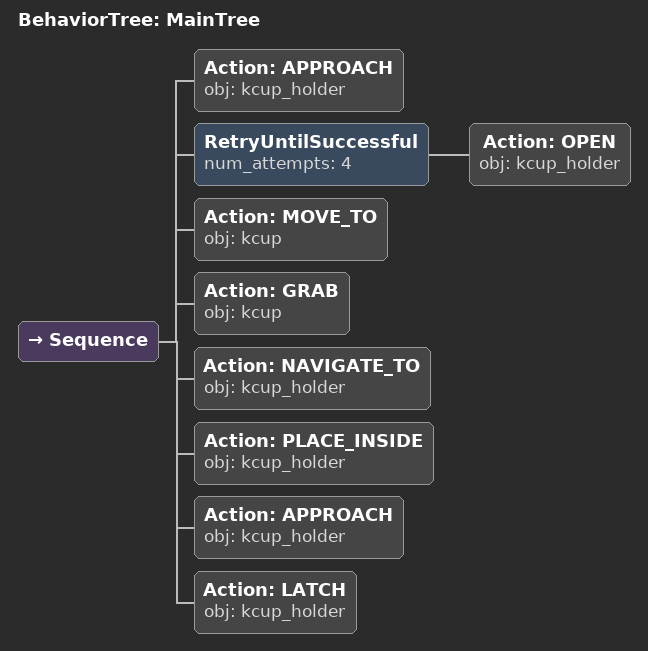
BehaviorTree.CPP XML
<root main_tree_to_execute="MainTree">
  <BehaviorTree ID="MainTree">
    <Sequence>
      <!-- Approach kcup_holder -->
      <Action ID="APPROACH" obj="kcup_holder" />
      <!-- Retry OPEN kcup_holder up to 4 attempts -->
      <RetryUntilSuccessful num_attempts="4">
        <!-- Open kcup_holder -->
        <Action ID="OPEN" obj="kcup_holder" />
      </RetryUntilSuccessful>
      <!-- Navigate to kcup -->
      <Action ID="MOVE_TO" obj="kcup" />
      <!-- Move to kcup -->
      <Action ID="GRAB" obj="kcup" />
      <!-- Grab kcup -->
      <Action ID="NAVIGATE_TO" obj="kcup_holder" />
      <!-- Place inside kcup_holder -->
      <Action ID="PLACE_INSIDE" obj="kcup_holder" />
      <!-- Navigate to kcup_holder -->
      <Action ID="APPROACH" obj="kcup_holder" />
      <!-- Approach kcup_holder -->
      <Action ID="LATCH" obj="kcup_holder" />
    </Sequence>
  </BehaviorTree>
</root>
